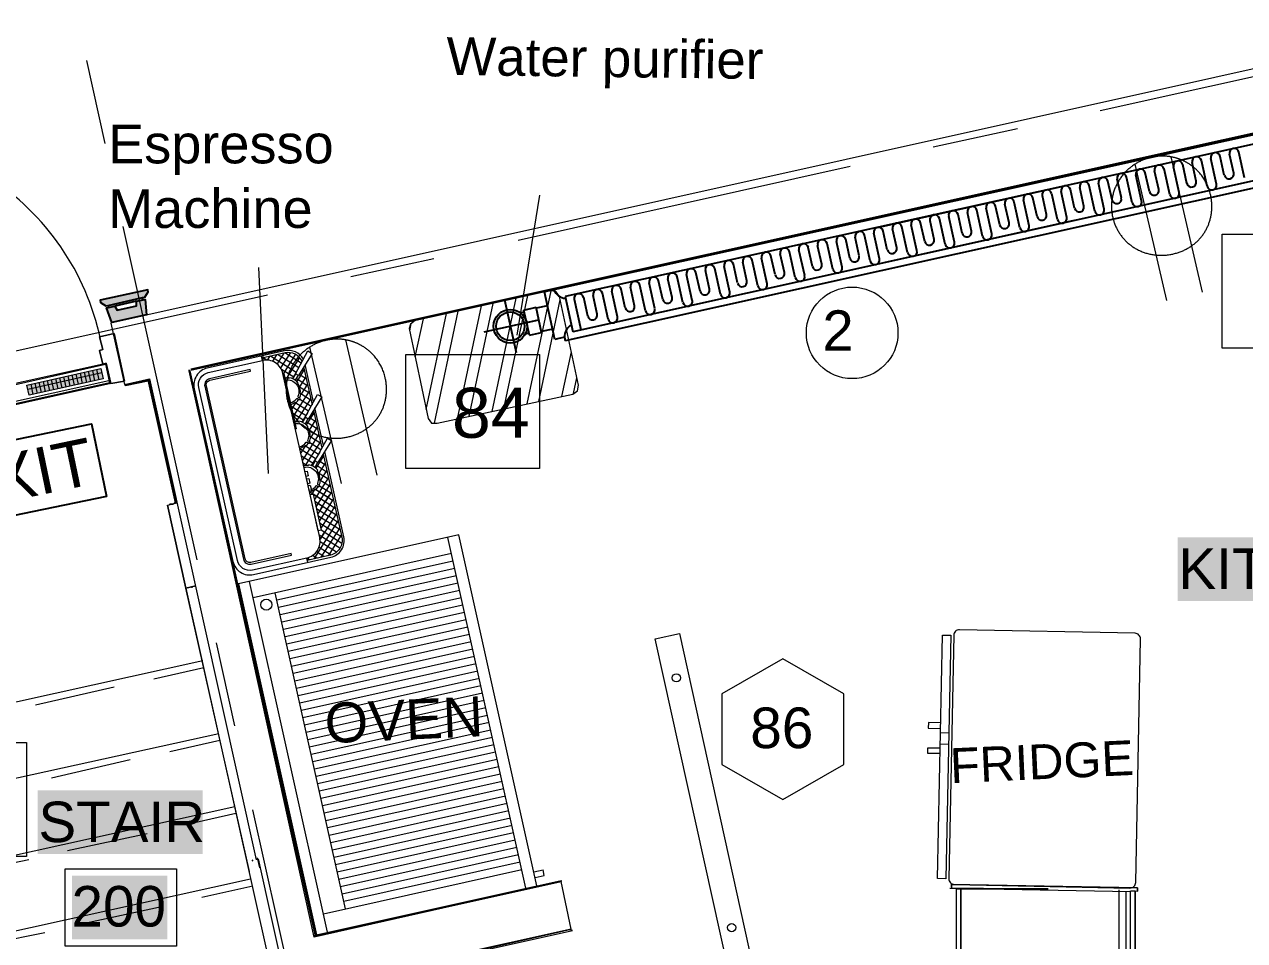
# Model space of a CAD drawing. Header units: inches. Extents: x 0.9 to 36.3, y 0.7 to 23.3.
# Drawn here: x 25.962 to 27.751, y 13.498 to 14.841 of the extents above; entities that cross this region are included whole.
import ezdxf

# ---------------------------------------------------------------- set-up
doc = ezdxf.new("R2010")
doc.units = ezdxf.units.IN
doc.linetypes.add('ACAD_ISO02W100', pattern=[15, 12, -3])
doc.linetypes.add('CENTER', pattern=[50.8, 31.75, -6.35, 6.35, -6.35])
doc.layers.add('Baseboard heater', color=7, linetype='Continuous', true_color=0x581317)
doc.layers.add('PDF_Solid Fills', color=7, linetype='Continuous', true_color=0xffffff)
for name, color, linetype, lineweight, true_color in [('Blocks', 7, 'Continuous', 5, 0x9a9c7f), ('Boarder for name', 7, 'Continuous', 5, 0x777777), ('Doors', 7, 'Continuous', 5, 0xf2db9c), ('Lights', 7, 'Continuous', 15, 0xff0a0a), ('Numbering Baseboard Heater', 7, 'Continuous', 0, 0x581317), ('Numbering Lights', 1, 'Continuous', 15, 0xff0000), ('PDF_Geometry', 7, 'Continuous', 9, 0x777777)]:
    doc.layers.add(name, color=color, linetype=linetype, lineweight=lineweight, true_color=true_color)
for name, color, linetype in [('EXIT', 10, 'Continuous'), ('PDF_Text', 7, 'Continuous'), ('Sensor', 80, 'Continuous')]:
    doc.layers.add(name, color=color, linetype=linetype)
for name, color, linetype, lineweight in [('Force flow Fan', 7, 'Continuous', 0), ('Numbering receptecles', 170, 'Continuous', 15), ('Receptacles', 170, 'Continuous', 15)]:
    doc.layers.add(name, color=color, linetype=linetype, lineweight=lineweight)
doc.styles.add('PDF Arial', font='arial.ttf')
doc.styles.get("Standard").update_dxf_attribs({"font": 'arial.ttf'})

msp = doc.modelspace()

# ---------------------------------------------------------------- hatches: boundary and pattern name
at = {"layer": 'Blocks', "linetype": 'CENTER', "ltscale": 0.01, "transparency": 33554559}
h = msp.add_hatch(color=256, dxfattribs=at)
h.set_gradient(color1=(19, 155, 72), color2=(241, 235, 31))
h.paths.add_polyline_path([(26.0982, 14.422), (26.0952, 14.428), (26.0857, 14.4259), (26.0826, 14.4252), (26.0907, 14.4037), (26.1414, 14.415), (26.1396, 14.4378), (26.1364, 14.4371), (26.1269, 14.435), (26.1267, 14.4283)])
h.paths.add_polyline_path([(26.1357, 14.4403), (26.1389, 14.441), (26.1438, 14.4488), (26.1431, 14.4519), (26.0734, 14.4364), (26.0741, 14.4332), (26.0819, 14.4283), (26.085, 14.429)])
h.paths.add_polyline_path([(26.085, 14.429), (26.0857, 14.4259), (26.0952, 14.428), (26.1269, 14.435), (26.1364, 14.4371), (26.1357, 14.4403)])
h = msp.add_hatch(dxfattribs=at)
h.set_pattern_fill('ANSI32', color=256, scale=0.005, angle=33)
h.paths.add_polyline_path([(26.5349, 14.4066), (26.5282, 14.4016), (26.5265, 14.395), (26.5542, 14.2632), (26.5592, 14.2565), (26.5675, 14.2564), (26.7661, 14.2988), (26.7728, 14.3037), (26.7745, 14.3121), (26.7468, 14.4422), (26.7418, 14.4489), (26.7335, 14.4506)])
at = {"layer": 'Force flow Fan', "linetype": 'CENTER', "ltscale": 0.01, "transparency": 33554559}
h = msp.add_hatch(color=256, dxfattribs=at)
h.dxf.hatch_style = 1
h.paths.add_polyline_path([(25.9722, 14.3136), (25.9661, 14.3122), (25.9695, 14.2972), (25.9755, 14.2985)])
h.paths.add_polyline_path([(25.9782, 14.3149), (25.9722, 14.3136), (25.9755, 14.2985), (25.9815, 14.2998)])
h.paths.add_polyline_path([(25.9842, 14.3163), (25.9782, 14.3149), (25.9815, 14.2998), (25.9876, 14.3012)])
h.paths.add_polyline_path([(25.9902, 14.3176), (25.9842, 14.3163), (25.9876, 14.3012), (25.9936, 14.3025)])
h.paths.add_polyline_path([(25.9963, 14.3189), (25.9902, 14.3176), (25.9936, 14.3025), (25.9996, 14.3039)])
h.paths.add_polyline_path([(26.0023, 14.3203), (25.9963, 14.3189), (25.9996, 14.3039), (26.0056, 14.3052)])
h.paths.add_polyline_path([(26.0083, 14.3216), (26.0023, 14.3203), (26.0056, 14.3052), (26.0117, 14.3066)])
h.paths.add_polyline_path([(26.0143, 14.323), (26.0083, 14.3216), (26.0117, 14.3066), (26.0177, 14.3079)])
h.paths.add_polyline_path([(26.0204, 14.3243), (26.0143, 14.323), (26.0177, 14.3079), (26.0237, 14.3092)])
h.paths.add_polyline_path([(26.0264, 14.3256), (26.0204, 14.3243), (26.0237, 14.3092), (26.0297, 14.3106)])
h.paths.add_polyline_path([(26.0324, 14.327), (26.0264, 14.3256), (26.0297, 14.3106), (26.0358, 14.3119)])
h.paths.add_polyline_path([(26.0384, 14.3283), (26.0324, 14.327), (26.0358, 14.3119), (26.0418, 14.3133)])
h.paths.add_polyline_path([(26.0445, 14.3297), (26.0384, 14.3283), (26.0418, 14.3133), (26.0478, 14.3146)])
h.paths.add_polyline_path([(26.0505, 14.331), (26.0445, 14.3297), (26.0478, 14.3146), (26.0538, 14.3159)])
h.paths.add_polyline_path([(26.0565, 14.3324), (26.0505, 14.331), (26.0538, 14.3159), (26.0599, 14.3173)])
h.paths.add_polyline_path([(26.0625, 14.3337), (26.0565, 14.3324), (26.0599, 14.3173), (26.0659, 14.3186)])
h.paths.add_polyline_path([(26.0686, 14.335), (26.0625, 14.3337), (26.0659, 14.3186), (26.0719, 14.32)])
h.paths.add_polyline_path([(26.0746, 14.3364), (26.0686, 14.335), (26.0719, 14.32), (26.0779, 14.3213)])

# ---------------------------------------------------------------- linework, layer by layer
at = {"layer": 'Baseboard heater', "linetype": 'ByBlock', "ltscale": 0.5}
for p, q in [((27.9694, 14.7246), (26.7246, 14.4486)), ((27.972, 14.6469), (26.7551, 14.377)), ((26.74, 14.3791), (26.7246, 14.4486)), ((26.7549, 14.4418), (26.7663, 14.3903)), ((26.7782, 14.393), (26.7684, 14.4376)), ((26.7882, 14.4132), (26.7821, 14.4406)), ((26.754, 14.3822), (26.74, 14.3791)), ((26.754, 14.3822), (26.7551, 14.377))]:
    msp.add_line(p, q, dxfattribs=at)
at = {"layer": 'Baseboard heater', "linetype": 'ByBlock', "ltscale": 0.3}
for p, q in [((27.9448, 14.7056), (26.7549, 14.4418)), ((27.9562, 14.6542), (26.7663, 14.3903)), ((27.721, 14.62), (27.7149, 14.6474)), ((27.7347, 14.623), (27.7286, 14.6505)), ((27.7507, 14.6158), (27.7424, 14.6535)), ((27.641, 14.5915), (27.6326, 14.6292)), ((27.6547, 14.5945), (27.6463, 14.6322)), ((27.6661, 14.6078), (27.66, 14.6353)), ((27.6798, 14.6109), (27.6738, 14.6383)), ((27.6958, 14.6036), (27.6875, 14.6414)), ((27.7096, 14.6067), (27.7012, 14.6444)), ((27.5564, 14.5835), (27.5503, 14.6109)), ((27.5701, 14.5865), (27.564, 14.614)), ((27.5861, 14.5793), (27.5777, 14.617)), ((27.5998, 14.5823), (27.5915, 14.6201)), ((27.6113, 14.5957), (27.6052, 14.6231)), ((27.625, 14.5987), (27.6189, 14.6261)), ((27.2127, 14.5433), (27.487, 14.6041)), ((27.4764, 14.555), (27.468, 14.5927)), ((27.4901, 14.558), (27.4817, 14.5957)), ((27.5015, 14.5713), (27.4954, 14.5988)), ((27.5152, 14.5744), (27.5091, 14.6018)), ((27.5312, 14.5671), (27.5229, 14.6049)), ((27.5449, 14.5702), (27.5366, 14.6079)), ((27.4055, 14.55), (27.3994, 14.5775)), ((27.4215, 14.5428), (27.4131, 14.5805)), ((27.4352, 14.5458), (27.4268, 14.5836)), ((27.4466, 14.5592), (27.4406, 14.5866)), ((27.4604, 14.5622), (27.4543, 14.5896)), ((27.3255, 14.5215), (27.3171, 14.5592)), ((27.3369, 14.5348), (27.3308, 14.5623)), ((27.3506, 14.5379), (27.3445, 14.5653)), ((27.3666, 14.5306), (27.3582, 14.5684)), ((27.3803, 14.5337), (27.372, 14.5714)), ((27.3918, 14.547), (27.3857, 14.5744)), ((27.5007, 14.5532), (27.2241, 14.4918)), ((27.2409, 14.5135), (27.2348, 14.541)), ((27.2569, 14.5063), (27.2485, 14.544)), ((27.2706, 14.5093), (27.2622, 14.5471)), ((27.282, 14.5227), (27.2759, 14.5501)), ((27.2957, 14.5257), (27.2897, 14.5531)), ((27.3117, 14.5185), (27.3034, 14.5562)), ((27.1608, 14.485), (27.1525, 14.5227)), ((27.1723, 14.4983), (27.1662, 14.5258)), ((27.186, 14.5014), (27.1799, 14.5288)), ((27.202, 14.4941), (27.1936, 14.5318)), ((27.2157, 14.4972), (27.2073, 14.5349)), ((27.2271, 14.5105), (27.2211, 14.5379)), ((27.0762, 14.477), (27.0702, 14.5045)), ((27.0922, 14.4698), (27.0839, 14.5075)), ((27.106, 14.4728), (27.0976, 14.5106)), ((27.1174, 14.4862), (27.1113, 14.5136)), ((27.1311, 14.4892), (27.125, 14.5166)), ((27.1471, 14.482), (27.1388, 14.5197)), ((26.9962, 14.4485), (26.9879, 14.4862)), ((27.0077, 14.4618), (27.0016, 14.4893)), ((27.0214, 14.4649), (27.0153, 14.4923)), ((27.0374, 14.4576), (27.029, 14.4953)), ((27.0511, 14.4607), (27.0427, 14.4984)), ((27.0625, 14.474), (27.0564, 14.5014)), ((26.9116, 14.4405), (26.9055, 14.468)), ((26.9276, 14.4333), (26.9193, 14.471)), ((26.9413, 14.4363), (26.933, 14.4741)), ((26.9528, 14.4497), (26.9467, 14.4771)), ((26.9665, 14.4527), (26.9604, 14.4801)), ((26.9825, 14.4455), (26.9741, 14.4832)), ((26.8316, 14.412), (26.8232, 14.4497)), ((26.843, 14.4253), (26.837, 14.4528)), ((26.8568, 14.4284), (26.8507, 14.4558)), ((26.8728, 14.4211), (26.8644, 14.4588)), ((26.8865, 14.4242), (26.8781, 14.4619)), ((26.8979, 14.4375), (26.8918, 14.4649)), ((26.666, 14.4371), (26.6832, 14.3597)), ((26.8019, 14.4162), (26.7958, 14.4436)), ((26.8179, 14.409), (26.8095, 14.4467)), ((26.6952, 14.4191), (26.6896, 14.4179)), ((26.6945, 14.4222), (26.7123, 14.4262)), ((26.7027, 14.3852), (26.6945, 14.4222)), ((26.7205, 14.3891), (26.7123, 14.4262)), ((26.7291, 14.4284), (26.7126, 14.4248)), ((26.7133, 14.407), (26.6359, 14.3898)), ((26.6986, 14.4037), (26.7164, 14.4076)), ((26.702, 14.3883), (26.6964, 14.387)), ((26.7027, 14.3852), (26.7205, 14.3891)), ((26.7367, 14.3941), (26.7202, 14.3905))]:
    msp.add_line(p, q, dxfattribs=at)
at = {"layer": 'Baseboard heater', "linetype": 'ByBlock', "ltscale": 0.5}
for radius in [0.0246, 0.0209]:
    msp.add_circle((26.6746, 14.3984), radius, dxfattribs=at)
at = {"layer": 'Baseboard heater', "linetype": 'ByBlock', "ltscale": 0.3}
for centre, start, end in [((27.6806, 14.6398), 12.5022, 192.5022), ((27.7081, 14.6459), 12.5022, 192.5022), ((27.7355, 14.652), 12.5022, 192.5022), ((27.5983, 14.6216), 12.5022, 192.5022), ((27.6257, 14.6277), 12.5022, 192.5022), ((27.6532, 14.6337), 12.5022, 192.5022), ((27.516, 14.6033), 12.5022, 192.5022), ((27.5434, 14.6094), 12.5022, 192.5022), ((27.5709, 14.6155), 12.5022, 192.5022), ((27.673, 14.6094), 192.5022, 12.5022), ((27.7279, 14.6215), 192.5022, 12.5022), ((27.4611, 14.5912), 12.5022, 192.5022), ((27.4886, 14.5972), 12.5022, 192.5022), ((27.6181, 14.5972), 192.5022, 12.5022), ((27.6478, 14.593), 192.5022, 12.5022), ((27.7027, 14.6051), 192.5022, 12.5022), ((27.3788, 14.5729), 12.5022, 192.5022), ((27.4063, 14.579), 12.5022, 192.5022), ((27.4337, 14.5851), 12.5022, 192.5022), ((27.5632, 14.585), 192.5022, 12.5022), ((27.593, 14.5808), 192.5022, 12.5022), ((27.2965, 14.5547), 12.5022, 192.5022), ((27.3239, 14.5607), 12.5022, 192.5022), ((27.3514, 14.5668), 12.5022, 192.5022), ((27.4535, 14.5607), 192.5022, 12.5022), ((27.4832, 14.5565), 192.5022, 12.5022), ((27.5084, 14.5729), 192.5022, 12.5022), ((27.5381, 14.5686), 192.5022, 12.5022), ((27.2142, 14.5364), 12.5022, 192.5022), ((27.2416, 14.5425), 12.5022, 192.5022), ((27.2691, 14.5486), 12.5022, 192.5022), ((27.3986, 14.5485), 192.5022, 12.5022), ((27.4283, 14.5443), 192.5022, 12.5022), ((27.1319, 14.5182), 12.5022, 192.5022), ((27.1593, 14.5242), 12.5022, 192.5022), ((27.1868, 14.5303), 12.5022, 192.5022), ((27.2889, 14.5242), 192.5022, 12.5022), ((27.3186, 14.52), 192.5022, 12.5022), ((27.3437, 14.5364), 192.5022, 12.5022), ((27.3735, 14.5321), 192.5022, 12.5022), ((27.0496, 14.4999), 12.5022, 192.5022), ((27.077, 14.506), 12.5022, 192.5022), ((27.1045, 14.5121), 12.5022, 192.5022), ((27.234, 14.512), 192.5022, 12.5022), ((27.2637, 14.5078), 192.5022, 12.5022), ((26.9673, 14.4817), 12.5022, 192.5022), ((26.9947, 14.4877), 12.5022, 192.5022), ((27.0221, 14.4938), 12.5022, 192.5022), ((27.1243, 14.4877), 192.5022, 12.5022), ((27.1791, 14.4998), 192.5022, 12.5022), ((27.2088, 14.4956), 192.5022, 12.5022), ((26.885, 14.4634), 12.5022, 192.5022), ((26.9124, 14.4695), 12.5022, 192.5022), ((26.9398, 14.4756), 12.5022, 192.5022), ((27.0694, 14.4755), 192.5022, 12.5022), ((27.0991, 14.4713), 192.5022, 12.5022), ((27.154, 14.4835), 192.5022, 12.5022), ((26.8027, 14.4452), 12.5022, 192.5022), ((26.8301, 14.4512), 12.5022, 192.5022), ((26.8575, 14.4573), 12.5022, 192.5022), ((26.9596, 14.4512), 192.5022, 12.5022), ((27.0145, 14.4633), 192.5022, 12.5022), ((27.0442, 14.4591), 192.5022, 12.5022), ((26.9048, 14.439), 192.5022, 12.5022), ((26.9345, 14.4348), 192.5022, 12.5022), ((26.9894, 14.447), 192.5022, 12.5022), ((26.795, 14.4147), 192.5022, 12.5022), ((26.8499, 14.4268), 192.5022, 12.5022), ((26.8796, 14.4226), 192.5022, 12.5022), ((26.8247, 14.4105), 192.5022, 12.5022)]:
    msp.add_arc(centre, 0.00703, start, end, dxfattribs=at)
at = {"layer": 'Baseboard heater', "linetype": 'ByBlock', "ltscale": 0.5}
for centre, radius, start, end in [((26.7574, 14.4596), 0.0204, 202.6091, 264.6621), ((26.7752, 14.4391), 0.00703, 12.5022, 192.5022), ((26.7743, 14.383), 0.0204, 120.3424, 182.3953)]:
    msp.add_arc(centre, radius, start, end, dxfattribs=at)
at = {"layer": 'Blocks', "linetype": 'CENTER', "ltscale": 0.01}
for p, q in [((26.7173, 14.5904), (26.6842, 14.3853)), ((26.3053, 14.4845), (26.3197, 14.1825))]:
    msp.add_line(p, q, dxfattribs=at)
at = {"layer": 'Blocks', "linetype": 'ByBlock'}
for p, q in [((26.3178, 14.3488), (26.3125, 14.3522)), ((26.3216, 14.3542), (26.3182, 14.3488)), ((26.3607, 14.3306), (26.323, 14.3546)), ((26.3321, 14.3566), (26.3261, 14.3471)), ((26.3427, 14.3589), (26.3327, 14.3432)), ((26.3644, 14.3374), (26.3336, 14.3569)), ((26.3522, 14.3597), (26.338, 14.3373)), ((26.3597, 14.3573), (26.3416, 14.3288)), ((26.368, 14.3441), (26.3441, 14.3593)), ((26.3657, 14.3525), (26.3465, 14.3222)), ((26.3863, 14.2875), (26.374, 14.3425)), ((26.3573, 14.3238), (26.3392, 14.3352)), ((26.3598, 14.3289), (26.3552, 14.3217)), ((26.3559, 14.3213), (26.3601, 14.3286)), ((26.3636, 14.3266), (26.3594, 14.3193)), ((26.3726, 14.3348), (26.3616, 14.3175)), ((26.3756, 14.3212), (26.365, 14.3279)), ((26.3749, 14.3243), (26.3657, 14.3097)), ((26.3733, 14.3317), (26.369, 14.3344)), ((26.3717, 14.3388), (26.3841, 14.2834)), ((26.3457, 14.3221), (26.3441, 14.3231)), ((26.378, 14.3106), (26.3608, 14.3216)), ((26.3804, 14.3001), (26.3658, 14.3093)), ((26.3773, 14.3137), (26.3676, 14.2984)), ((26.3797, 14.3032), (26.3566, 14.2669)), ((26.382, 14.2927), (26.3602, 14.2582)), ((26.3826, 14.2806), (26.3659, 14.2912)), ((26.3827, 14.2896), (26.3677, 14.2991)), ((26.3753, 14.2672), (26.3535, 14.281)), ((26.3599, 14.2863), (26.3543, 14.2775)), ((26.3789, 14.2739), (26.3588, 14.2866)), ((26.3775, 14.2713), (26.369, 14.2579)), ((26.3867, 14.2716), (26.3755, 14.2539)), ((26.3874, 14.2685), (26.3836, 14.2709)), ((26.386, 14.2749), (26.3984, 14.2195)), ((26.4006, 14.2236), (26.3883, 14.2786)), ((26.3719, 14.2603), (26.3559, 14.2704)), ((26.3608, 14.2583), (26.3582, 14.2599)), ((26.3702, 14.2574), (26.3744, 14.2647)), ((26.3779, 14.2627), (26.3737, 14.2554)), ((26.3921, 14.2474), (26.3753, 14.2581)), ((26.3898, 14.258), (26.3796, 14.2644)), ((26.3891, 14.2611), (26.3797, 14.2463)), ((26.3938, 14.24), (26.3699, 14.2022)), ((26.3945, 14.2369), (26.3798, 14.2462)), ((26.3816, 14.236), (26.3811, 14.2363)), ((26.3915, 14.2505), (26.3821, 14.2357)), ((26.3969, 14.2263), (26.3821, 14.2357)), ((26.3898, 14.2037), (26.3662, 14.2187)), ((26.3739, 14.2228), (26.3675, 14.2127)), ((26.3737, 14.2229), (26.3735, 14.2231)), ((26.3962, 14.2294), (26.3739, 14.1943)), ((26.3934, 14.2104), (26.3744, 14.2225)), ((26.3971, 14.2171), (26.3806, 14.2276)), ((26.3864, 14.1968), (26.3685, 14.2081)), ((26.3952, 14.2137), (26.3829, 14.1942)), ((26.3845, 14.1936), (26.3887, 14.2008)), ((26.4009, 14.2084), (26.3895, 14.1904)), ((26.4039, 14.1947), (26.3941, 14.201)), ((26.4016, 14.2053), (26.3981, 14.2075)), ((26.3759, 14.1944), (26.3709, 14.1976)), ((26.3922, 14.1988), (26.388, 14.1915)), ((26.4063, 14.1842), (26.3898, 14.1946)), ((26.4087, 14.1737), (26.3937, 14.1831)), ((26.4032, 14.1978), (26.3938, 14.183)), ((26.4056, 14.1873), (26.396, 14.1721)), ((26.408, 14.1767), (26.3874, 14.1443)), ((26.4103, 14.1662), (26.3897, 14.1338)), ((26.411, 14.1631), (26.3955, 14.173)), ((26.3851, 14.1524), (26.3803, 14.1555)), ((26.3877, 14.1591), (26.3832, 14.152)), ((26.4099, 14.1367), (26.3841, 14.153)), ((26.404, 14.1405), (26.3856, 14.1521)), ((26.414, 14.1431), (26.3882, 14.1595)), ((26.4076, 14.1472), (26.3891, 14.1589)), ((26.4127, 14.1557), (26.4097, 14.1509)), ((26.4082, 14.1197), (26.3904, 14.131)), ((26.3992, 14.1344), (26.3921, 14.1232)), ((26.4057, 14.1303), (26.3945, 14.1127)), ((26.415, 14.1451), (26.4036, 14.1271)), ((26.4204, 14.121), (26.404, 14.1314)), ((26.4174, 14.1346), (26.408, 14.1197)), ((26.4181, 14.1315), (26.4083, 14.1377)), ((26.4221, 14.1135), (26.3865, 14.0573)), ((26.4106, 14.1091), (26.3927, 14.1205)), ((26.4129, 14.0986), (26.3951, 14.1099)), ((26.408, 14.1198), (26.3968, 14.1022)), ((26.4209, 14.1116), (26.4045, 14.0858)), ((26.4228, 14.1104), (26.4079, 14.1199)), ((26.4252, 14.0999), (26.4097, 14.1097)), ((26.4198, 14.1241), (26.4101, 14.1089)), ((26.5993, 14.0926), (26.2762, 14.0208)), ((26.4249, 14.0729), (26.3945, 14.0922)), ((26.4245, 14.103), (26.397, 14.0597)), ((26.4088, 14.0922), (26.3974, 14.0994)), ((26.4277, 14.0802), (26.4033, 14.0957)), ((26.4268, 14.0924), (26.4075, 14.062)), ((26.4275, 14.0893), (26.4092, 14.101)), ((26.7136, 13.5783), (26.5993, 14.0926)), ((26.4119, 14.0631), (26.3942, 14.0743)), ((26.4198, 14.0671), (26.3958, 14.0823)), ((26.6975, 13.5747), (26.5832, 14.089)), ((26.5885, 14.0651), (26.2977, 14.0005)), ((26.3804, 14.056), (26.3762, 14.0586)), ((26.3788, 14.0594), (26.3767, 14.0562)), ((26.3909, 14.0583), (26.3846, 14.0623)), ((26.4014, 14.0607), (26.3904, 14.0677)), ((26.5909, 14.0543), (26.3324, 13.9969)), ((26.5933, 14.0435), (26.3348, 13.9861)), ((26.2762, 14.0208), (26.3905, 13.5065)), ((26.4067, 13.5101), (26.2924, 14.0243)), ((26.5957, 14.0328), (26.3372, 13.9753)), ((26.5981, 14.022), (26.3396, 13.9646)), ((26.4329, 13.5445), (26.33, 14.0076)), ((26.6005, 14.0112), (26.342, 13.9538)), ((26.6029, 14.0005), (26.3444, 13.943)), ((26.6052, 13.9897), (26.3468, 13.9322)), ((26.6076, 13.9789), (26.3492, 13.9215)), ((26.61, 13.9681), (26.3515, 13.9107)), ((26.6124, 13.9574), (26.3539, 13.8999)), ((26.6148, 13.9466), (26.3563, 13.8892)), ((26.6172, 13.9358), (26.3587, 13.8784)), ((27.3078, 13.9458), (27.3203, 13.9455)), ((26.6196, 13.9251), (26.3611, 13.8676)), ((26.622, 13.9143), (26.3635, 13.8568)), ((26.6244, 13.9035), (26.3659, 13.8461)), ((26.6268, 13.8927), (26.3683, 13.8353)), ((26.6292, 13.882), (26.3707, 13.8245)), ((26.6316, 13.8712), (26.3731, 13.8138)), ((26.634, 13.8604), (26.3755, 13.803)), ((26.6364, 13.8497), (26.3779, 13.7922)), ((26.6388, 13.8389), (26.3803, 13.7815)), ((26.6412, 13.8281), (26.3827, 13.7707)), ((26.6435, 13.8174), (26.3851, 13.7599)), ((26.6459, 13.8066), (26.3874, 13.7491)), ((26.6483, 13.7958), (26.3898, 13.7384)), ((27.305, 13.8029), (27.3174, 13.8026)), ((26.6507, 13.785), (26.3922, 13.7276)), ((26.6531, 13.7743), (26.3946, 13.7168)), ((27.3046, 13.7863), (27.3171, 13.786)), ((26.6555, 13.7635), (26.397, 13.7061)), ((26.6579, 13.7527), (26.3994, 13.6953)), ((26.6603, 13.742), (26.4018, 13.6845)), ((26.6627, 13.7312), (26.4042, 13.6737)), ((26.6651, 13.7204), (26.4066, 13.663)), ((26.6675, 13.7096), (26.409, 13.6522)), ((26.6699, 13.6989), (26.4114, 13.6414)), ((26.6723, 13.6881), (26.4138, 13.6307)), ((26.6747, 13.6773), (26.4162, 13.6199)), ((26.6771, 13.6666), (26.4186, 13.6091)), ((26.6794, 13.6558), (26.421, 13.5984)), ((26.6818, 13.645), (26.4233, 13.5876)), ((26.6842, 13.6343), (26.4257, 13.5768)), ((26.6866, 13.6235), (26.4281, 13.566)), ((26.689, 13.6127), (26.4305, 13.5553)), ((26.4006, 13.5373), (26.6914, 13.6019)), ((26.7091, 13.5985), (26.7226, 13.6015)), ((26.7109, 13.5904), (26.7244, 13.5934)), ((26.7244, 13.5934), (26.7226, 13.6015)), ((26.3905, 13.5065), (26.7136, 13.5783))]:
    msp.add_line(p, q, dxfattribs=at)
for points in [[(26.7468, 14.4422), (26.7418, 14.4489), (26.7335, 14.4506), (26.5349, 14.4066), (26.5282, 14.4016), (26.5265, 14.395), (26.5542, 14.2632), (26.5592, 14.2565), (26.5675, 14.2564), (26.7661, 14.2988), (26.7728, 14.3037), (26.7745, 14.3121)], [(26.3598, 14.3288), (26.3779, 14.3622), (26.384, 14.3586), (26.364, 14.3263)], [(26.3415, 14.3287), (26.3428, 14.329), (26.3609, 14.2479), (26.3597, 14.2477)], [(26.374, 14.2649), (26.3922, 14.2983), (26.3983, 14.2947), (26.3783, 14.2624)], [(26.3883, 14.201), (26.4065, 14.2344), (26.4126, 14.2308), (26.3926, 14.1986)], [(26.3736, 14.1854), (26.3768, 14.1861), (26.3783, 14.179), (26.3752, 14.1783)], [(26.376, 14.1746), (26.3792, 14.1753), (26.3808, 14.1682), (26.3776, 14.1675)], [(26.3783, 14.1646), (26.3814, 14.1653), (26.383, 14.1582), (26.3799, 14.1575)], [(26.3812, 14.1516), (26.3855, 14.1525), (26.3974, 14.0994), (26.3931, 14.0984)]]:
    msp.add_lwpolyline(points, close=True, dxfattribs=at)
for points in [[(26.3713, 14.35, 0.332289), (26.3438, 14.3623), (26.2304, 14.337, 0.414214), (26.2114, 14.3069), (26.2681, 14.0535, 0.414214), (26.2982, 14.0344), (26.4115, 14.0598, 0.414214), (26.4305, 14.0898), (26.4148, 14.1603), (26.4026, 14.2147)], [(26.3695, 14.3467, 0.357543), (26.3444, 14.3593), (26.3106, 14.3518)], [(26.3762, 14.0587), (26.2967, 14.0409, -0.414214), (26.2746, 14.0549), (26.2179, 14.3084, -0.414214), (26.2319, 14.3305), (26.3114, 14.3482)], [(26.3776, 14.0522), (26.3762, 14.0587, 0.414214), (26.3952, 14.0888), (26.3414, 14.3292, 0.414214), (26.3114, 14.3482), (26.3099, 14.3547)], [(26.3448, 14.3198, -0.589811), (26.3633, 14.2956, 0.399029), (26.3637, 14.2944), (26.3658, 14.2934, 0.083054), (26.3678, 14.2999), (26.3668, 14.3, 0.198912), (26.363, 14.3145), (26.3638, 14.3151, 0.198912), (26.3501, 14.323), (26.35, 14.322, 0.072538), (26.3443, 14.3219)], [(26.3524, 14.286, 0.161387), (26.3613, 14.2922, -0.399029), (26.3626, 14.2925), (26.3646, 14.2912, 1.0311), (26.3658, 14.2934)], [(26.3529, 14.2838, 0.092486), (26.3593, 14.287), (26.3599, 14.2862, 0.083054), (26.3646, 14.2912)], [(26.3591, 14.2559, -0.589811), (26.3776, 14.2317, 0.399029), (26.378, 14.2305), (26.3801, 14.2295, 0.083054), (26.3821, 14.236), (26.3811, 14.2361, 0.198912), (26.3773, 14.2506), (26.3781, 14.2512, 0.198912), (26.3644, 14.2591), (26.3643, 14.2581, 0.072538), (26.3586, 14.2581)], [(26.3655, 14.2218, 0.179817), (26.3756, 14.2283, -0.399029), (26.3769, 14.2286), (26.3788, 14.2273, 1.0311), (26.3801, 14.2295)], [(26.366, 14.2196, 0.108504), (26.3736, 14.2231), (26.3742, 14.2223, 0.083054), (26.3788, 14.2273)], [(26.4003, 14.211), (26.4126, 14.1562), (26.4276, 14.0892, -0.414214), (26.4108, 14.0628), (26.377, 14.0552)], [(26.3722, 14.1917, -0.614209), (26.3919, 14.1679, 0.399029), (26.3923, 14.1666), (26.3944, 14.1656, 0.083054), (26.3964, 14.1721), (26.3954, 14.1722, 0.198912), (26.3916, 14.1867), (26.3924, 14.1873, 0.198912), (26.3787, 14.1952), (26.3786, 14.1942, 0.088498), (26.3717, 14.1939)], [(26.3803, 14.1557, 0.108504), (26.3879, 14.1592), (26.3885, 14.1584, 0.083054), (26.3931, 14.1634)], [(26.3829, 14.1589, 0.132053), (26.3899, 14.1645, -0.399029), (26.3912, 14.1647), (26.3931, 14.1634, 1.0311), (26.3944, 14.1656)], [(27.3244, 13.9454), (27.3173, 13.5887, 0.414214), (27.3254, 13.5802), (27.5826, 13.575, 0.414214), (27.5911, 13.5832), (27.5982, 13.9399, 0.414214), (27.5901, 13.9484), (27.3329, 13.9536)]]:
    msp.add_lwpolyline(points, format="xyb", dxfattribs=at)
msp.add_lwpolyline([(26.3535, 14.0655), (26.2942, 14.0522, -0.414214), (26.2859, 14.0575), (26.2291, 14.3109, -0.414214), (26.2344, 14.3192), (26.2937, 14.3325), (26.2932, 14.3348), (26.2339, 14.3215, 0.414214), (26.2268, 14.3104), (26.2835, 14.057, 0.414214), (26.2947, 14.0499), (26.354, 14.0631)], format="xyb", close=True, dxfattribs=at)
for points in [[(26.4134, 14.1526), (26.4113, 14.1539), (26.395, 14.1642)], [(26.397, 14.131), (26.4096, 14.1509), (26.4033, 14.1409)], [(26.4058, 14.1302), (26.388, 14.1415), (26.4006, 14.1336)], [(26.4104, 14.1093), (26.3957, 14.0861), (26.4018, 14.0958)], [(27.3203, 13.9455), (27.3131, 13.5887), (27.3007, 13.589), (27.3078, 13.9458)], [(27.3052, 13.8171), (27.2873, 13.8175), (27.2872, 13.8092), (27.3051, 13.8088)], [(27.3043, 13.772), (27.2864, 13.7724), (27.2866, 13.7807), (27.3045, 13.7803)]]:
    msp.add_lwpolyline(points, dxfattribs=at)
msp.add_circle((26.317, 13.9903), 0.00806, dxfattribs=at)
msp.add_arc((27.3327, 13.9453), 0.0083, 88.8537, 178.8537, dxfattribs=at)
at = {"layer": 'Boarder for name', "linetype": 'ByBlock'}
msp.add_lwpolyline([(26.022, 13.6031), (26.1853, 13.6031), (26.1853, 13.4897), (26.022, 13.4897)], close=True, dxfattribs=at)
at = {"layer": 'Doors', "linetype": 'ByBlock'}
msp.add_lwpolyline([(26.0889, 14.3144), (26.0823, 14.3444), (26.0773, 14.3427), (26.0723, 14.3627), (26.0773, 14.3644), (26.0723, 14.3827), (26.0939, 14.3877), (26.1089, 14.3178)], close=True, dxfattribs=at)
msp.add_lwpolyline([(26.0939, 14.3877), (26.0723, 14.3827), (26.0773, 14.3644), (26.0723, 14.3627), (26.0773, 14.3427), (26.0823, 14.3444), (26.0889, 14.3144), (26.1089, 14.3178)], dxfattribs=at)
msp.add_arc((25.7071, 14.3017), 0.375, 11.9572, 102.5508, dxfattribs=at)
at = {"layer": 'EXIT', "linetype": 'ByBlock', "ltscale": 0.001}
msp.add_lwpolyline([(26.0826, 14.1489), (25.8525, 14.1016), (25.8308, 14.2081), (26.0609, 14.2553)], close=True, dxfattribs=at)
at = {"layer": 'Force flow Fan', "linetype": 'ByBlock', "ltscale": 0.001}
for p, q in [((25.7156, 14.2628), (26.0823, 14.3444)), ((25.7175, 14.2616), (26.0811, 14.3426)), ((26.0811, 14.3426), (26.0871, 14.3155)), ((26.0823, 14.3444), (26.089, 14.3143)), ((25.9661, 14.3122), (26.0746, 14.3364)), ((25.9675, 14.3062), (26.0759, 14.3304)), ((26.0237, 14.3092), (26.0204, 14.3243)), ((26.0297, 14.3106), (26.0264, 14.3256)), ((26.0358, 14.3119), (26.0324, 14.327)), ((26.0418, 14.3133), (26.0384, 14.3283)), ((26.0478, 14.3146), (26.0445, 14.3297)), ((26.0538, 14.3159), (26.0505, 14.331)), ((26.0599, 14.3173), (26.0565, 14.3324)), ((26.0659, 14.3186), (26.0625, 14.3337)), ((26.0719, 14.32), (26.0686, 14.335)), ((26.0746, 14.3364), (26.0779, 14.3213)), ((26.089, 14.3143), (25.7223, 14.2326)), ((25.7227, 14.238), (26.0863, 14.319)), ((26.0871, 14.3155), (25.7235, 14.2345)), ((25.9695, 14.2972), (25.9661, 14.3122)), ((26.0779, 14.3213), (25.9695, 14.2972)), ((25.9755, 14.2985), (25.9722, 14.3136)), ((25.9815, 14.2998), (25.9782, 14.3149)), ((25.9876, 14.3012), (25.9842, 14.3163)), ((25.9936, 14.3025), (25.9902, 14.3176)), ((25.9996, 14.3039), (25.9963, 14.3189)), ((26.0056, 14.3052), (26.0023, 14.3203)), ((26.0117, 14.3066), (26.0083, 14.3216)), ((26.0177, 14.3079), (26.0143, 14.323))]:
    msp.add_line(p, q, dxfattribs=at)
at = {"layer": 'Lights', "linetype": 'ByBlock'}
msp.add_lwpolyline([(26.9946, 13.452), (26.8867, 13.9402), (26.9223, 13.9481), (27.0302, 13.4599)], close=True, dxfattribs=at)
for centre in [(26.918, 13.8831), (26.9989, 13.517)]:
    msp.add_circle(centre, 0.006, dxfattribs=at)
at = {"layer": 'Numbering Baseboard Heater', "linetype": 'ByBlock', "ltscale": 0.001}
msp.add_circle((27.1756, 14.3887), 0.0671, dxfattribs=at)
at = {"layer": 'Numbering Lights', "linetype": 'ByBlock', "ltscale": 0.001}
msp.add_lwpolyline([(27.074, 13.911), (26.9846, 13.8594), (26.9846, 13.7561), (27.074, 13.7045), (27.1634, 13.7561), (27.1634, 13.8594)], close=True, dxfattribs=at)
at = {"layer": 'Numbering receptecles', "linetype": 'ByBlock', "ltscale": 0.001}
for points in [[(27.7178, 14.5335), (27.9138, 14.5335), (27.9138, 14.3662), (27.7178, 14.3662)], [(26.5213, 14.3569), (26.7173, 14.3569), (26.7173, 14.1897), (26.5213, 14.1897)], [(25.7693, 13.7884), (25.9653, 13.7884), (25.9653, 13.6211), (25.7693, 13.6211)]]:
    msp.add_lwpolyline(points, close=True, dxfattribs=at)
at = {"layer": 'PDF_Geometry', "linetype": 'ByBlock'}
for points in [[(26.2064, 14.3358), (28.4782, 14.8408), (28.4782, 14.8392), (26.2064, 14.3341), (28.4782, 14.8392)], [(28.4782, 14.8375), (26.2082, 14.3341)], [(26.0907, 14.4037), (27.9774, 14.8237)], [(26.2064, 14.3357), (27.9981, 14.7341), (27.9782, 14.8241)], [(27.5391, 14.7145), (28.0257, 14.8228)], [(26.0806, 14.6661), (26.0539, 14.7877)], [(27.2944, 14.6613), (27.4177, 14.688)], [(26.6859, 14.5245), (27.1725, 14.6329)], [(26.2156, 14.0561), (26.1073, 14.5444)], [(26.4406, 14.4711), (26.5623, 14.4977)], [(25.8306, 14.3361), (26.3189, 14.4444)], [(26.0889, 14.4027), (26.1089, 14.3128), (26.1456, 14.3211), (26.3023, 13.6161)], [(25.174, 13.4061), (25.1823, 13.3745), (25.469, 13.4378), (25.8606, 13.5244), (26.0589, 12.6378), (26.0173, 12.6295), (26.0289, 12.5812), (26.0689, 12.5895), (26.1789, 12.0962), (26.2273, 12.1062), (26.1173, 12.6012), (26.5139, 12.6895), (26.7322, 11.7045), (26.7856, 11.7162), (26.5606, 12.7245), (26.4023, 13.4345), (26.7639, 13.5145), (26.7489, 13.5844), (26.3873, 13.5028), (26.2039, 14.3344)], [(26.3889, 13.5045), (26.7489, 13.5844), (26.3873, 13.5045), (26.3873, 13.5028), (26.2039, 14.3344), (26.3889, 13.5045), (26.2039, 14.3328)], [(26.3906, 13.5061), (26.2056, 14.3328)], [(26.2923, 13.5994), (26.1989, 14.0144), (26.1723, 14.1361), (26.1856, 14.1394), (26.1456, 14.3194), (26.1106, 14.3128), (26.1089, 14.3128)], [(26.1439, 14.3178), (26.1106, 14.3111), (26.1106, 14.3128), (26.1456, 14.3194)], [(26.1439, 14.3211), (26.1856, 14.1394), (26.1456, 14.3211)], [(26.1839, 14.1394), (26.1439, 14.3194)], [(26.1989, 14.0144), (26.2139, 14.0178), (26.1989, 14.0144), (26.1723, 14.1361), (26.1989, 14.0144), (26.3706, 13.2445), (26.3856, 13.2561), (26.3056, 13.6178)], [(26.2706, 13.8128), (26.2439, 13.9344)], [(26.2239, 13.9078), (25.8456, 13.8244), (25.8689, 13.7178), (25.8923, 13.6111), (26.2706, 13.6944)], [(26.2256, 13.8978), (26.1523, 13.8811)], [(26.0939, 13.8694), (25.9789, 13.8428)], [(26.2473, 13.8011), (25.8689, 13.7178)], [(26.2489, 13.7911), (26.1756, 13.7744)], [(26.1173, 13.7628), (26.0023, 13.7361)], [(26.2723, 13.6844), (26.1989, 13.6678)], [(26.4056, 13.2028), (26.2973, 13.6894)], [(26.1423, 13.6544), (26.0256, 13.6294)], [(25.9689, 13.6161), (25.8956, 13.6011)], [(26.2973, 13.6161), (26.2956, 13.6144)], [(26.3073, 13.6044), (26.3039, 13.6194)], [(26.2939, 13.5878), (25.9156, 13.5045)], [(26.2973, 13.5778), (26.2223, 13.5611)], [(26.3889, 13.5061), (26.7489, 13.5861), (26.7489, 13.5844), (26.3873, 13.5028)], [(26.7489, 13.5844), (26.7489, 13.5844)], [(27.5835, 13.5693), (27.3185, 13.5743)], [(27.3209, 13.5755), (27.4626, 13.5738)], [(27.3279, 13.5731), (27.3279, 13.4748)], [(27.3348, 13.4783), (27.3348, 13.5733), (27.3281, 13.5733)], [(27.3348, 13.5733), (27.3348, 13.2649), (27.3348, 13.3599)], [(27.5939, 13.5753), (27.5939, 13.5703)], [(27.5939, 13.5703), (27.5939, 13.5753)], [(27.5663, 13.5723), (27.5663, 13.4773)], [(27.5766, 13.5692), (27.5766, 13.4758)], [(27.5835, 11.9227), (27.5835, 13.2643), (27.5835, 13.571)], [(27.5839, 13.5711), (27.5905, 13.5711), (27.5905, 13.2644), (27.5905, 11.9228), (27.5839, 11.9228), (27.5905, 11.9228), (27.5905, 13.2594), (27.5905, 13.5694)], [(26.1656, 13.5478), (26.0506, 13.5228)], [(25.9923, 13.5095), (25.9189, 13.4945)], [(26.5139, 12.9378), (26.4023, 13.4345), (26.4039, 13.4328), (26.7639, 13.5145), (26.4023, 13.4345)], [(26.5473, 12.8395), (26.5389, 12.8378), (26.4056, 13.4328), (26.7656, 13.5128), (26.7639, 13.5128), (26.7639, 13.5145), (26.4039, 13.4345)], [(26.7639, 13.5145), (26.7639, 13.5145)]]:
    msp.add_lwpolyline(points, dxfattribs=at)
for points in [[(26.1856, 14.1394), (26.1839, 14.1394), (26.1823, 14.1394), (26.1806, 14.1378), (26.1789, 14.1378), (26.1773, 14.1378), (26.1756, 14.1378), (26.1739, 14.1361), (26.1756, 14.1378), (26.1773, 14.1378), (26.1789, 14.1378), (26.1806, 14.1378), (26.1823, 14.1394), (26.1839, 14.1394)], [(26.1856, 14.1394), (26.1839, 14.1394), (26.1823, 14.1394), (26.1806, 14.1378), (26.1789, 14.1378), (26.1773, 14.1378), (26.1756, 14.1378), (26.1739, 14.1361), (26.1756, 14.1378), (26.1773, 14.1378), (26.1789, 14.1378), (26.1806, 14.1378), (26.1823, 14.1394), (26.1839, 14.1394)], [(26.2073, 14.0161), (26.2089, 14.0161)], [(27.5939, 13.5753), (27.3205, 13.5803)], [(27.321, 13.5805), (27.321, 13.5755)], [(27.3359, 13.5738), (27.4626, 13.5738)], [(27.5939, 13.5703), (27.5922, 13.5703)]]:
    msp.add_lwpolyline(points, close=True, dxfattribs=at)
at = {"layer": 'PDF_Solid Fills', "linetype": 'ByBlock', "transparency": 33554559}
for points in [[(27.6526, 14.0892), (28.2225, 14.0892), (27.6526, 13.9958), (28.2225, 13.9958)], [(25.982, 13.6247), (26.2237, 13.6247), (25.982, 13.7181), (26.2237, 13.7181)], [(26.032, 13.4997), (26.172, 13.4997), (26.032, 13.5931), (26.172, 13.5931)]]:
    msp.add_solid(points, dxfattribs=at)
at = {"layer": 'Receptacles', "linetype": 'ByBlock'}
for points in [[(27.6892, 14.4484), (27.6433, 14.6466)], [(27.6367, 14.4363), (27.5904, 14.6361)], [(26.4796, 14.1802), (26.4337, 14.3784)], [(26.4271, 14.168), (26.3808, 14.3679)]]:
    msp.add_lwpolyline(points, dxfattribs=at)
for points in [[(27.6137, 14.6458), (27.6327, 14.6503), (27.652, 14.6472), (27.6685, 14.6368), (27.6851, 14.6265), (27.6964, 14.6106), (27.7007, 14.5915), (27.7101, 14.5511), (27.6868, 14.5138), (27.6464, 14.5045), (27.6061, 14.4951), (27.5667, 14.5179), (27.5574, 14.5583), (27.5485, 14.5966), (27.5733, 14.6364), (27.6137, 14.6458)], [(26.4041, 14.3776), (26.4231, 14.3821), (26.4423, 14.3789), (26.4589, 14.3686), (26.4755, 14.3583), (26.4868, 14.3423), (26.4911, 14.3233), (26.5005, 14.2829), (26.4772, 14.2456), (26.4368, 14.2362), (26.3964, 14.2269), (26.3571, 14.2497), (26.3478, 14.2901), (26.3389, 14.3284), (26.3637, 14.3682), (26.4041, 14.3776)]]:
    msp.add_rational_spline(points, [1, 0.948448710105, 0.948448710105, 1, 0.948448710105, 0.948448710105, 1, 1, 1, 1, 1, 1, 1, 1, 1, 1], degree=3, knots=[0, 0, 0, 0, 0.79168, 0.79168, 0.79168, 1.583359, 1.583359, 1.583359, 2.583359, 2.583359, 2.583359, 3.583359, 3.583359, 3.583359, 4.583359, 4.583359, 4.583359, 4.583359], dxfattribs=at)
at = {"layer": 'Sensor', "linetype": 'ByBlock'}
msp.add_line((26.085, 14.429), (26.1357, 14.4403), dxfattribs=at)
for points in [[(26.1364, 14.4371), (26.1357, 14.4403), (26.1389, 14.441), (26.1438, 14.4488), (26.1431, 14.4519), (26.0734, 14.4364), (26.0741, 14.4332), (26.0819, 14.4283), (26.085, 14.429), (26.0857, 14.4259)], [(26.1269, 14.435), (26.0952, 14.428), (26.0982, 14.422), (26.1267, 14.4283), (26.1269, 14.435), (26.1364, 14.4371), (26.1396, 14.4378), (26.1414, 14.415), (26.0907, 14.4037), (26.0826, 14.4252), (26.0857, 14.4259), (26.0952, 14.428)]]:
    msp.add_lwpolyline(points, dxfattribs=at)

# ---------------------------------------------------------------- texts
at = {"layer": 'Blocks', "linetype": 'ByBlock'}
for s, height, p in [('OVEN', 0.05865, (26.4039, 13.7871)), ('FRIDGE', 0.05108, (27.3201, 13.7286))]:
    msp.add_text(s, height=height, rotation=2.5953, dxfattribs=at).set_placement(p)
at = {"layer": 'Blocks', "linetype": 'ByBlock', "insert": (26.545, 14.8226), "char_height": 0.055408, "width": 0.537176, "attachment_point": 1, "rotation": 359.2666}
msp.add_mtext('\\pxqc;Water purifier', dxfattribs=at)
at = {"layer": 'Blocks', "linetype": 'ByBlock', "insert": (26.0851, 14.6939), "char_height": 0.05678, "attachment_point": 1}
msp.add_mtext('Espresso^JMachine', dxfattribs=at)
at = {"layer": 'EXIT', "linetype": 'ACAD_ISO02W100', "ltscale": 0.01}
msp.add_text('EXIT', height=0.06879, rotation=11.7335, dxfattribs=at).set_placement((25.8599, 14.1249))
at = {"layer": 'Numbering Baseboard Heater', "linetype": 'ByBlock', "ltscale": 0.001}
msp.add_text('2', height=0.0589, dxfattribs=at).set_placement((27.132, 14.3628))
at = {"layer": 'Numbering Lights', "linetype": 'ByBlock', "ltscale": 0.001}
msp.add_text('86', height=0.05956, dxfattribs=at).set_placement((27.0262, 13.78))
at = {"layer": 'Numbering receptecles', "linetype": 'ByBlock', "ltscale": 0.001}
msp.add_text('84', height=0.0733, dxfattribs=at).set_placement((26.5891, 14.2349))
at = {"layer": 'PDF_Text', "linetype": 'ByBlock', "attachment_point": 4, "style": 'PDF Arial'}
for s, insert, char_height in [('KITCHENETTE', (27.6538, 14.0426), 0.059386), ('STAIR', (25.983, 13.6715), 0.05939), ('200', (26.0315, 13.5478), 0.05939)]:
    msp.add_mtext(s, dxfattribs=dict(at, insert=insert, char_height=char_height))

doc.saveas('drawing.dxf')
